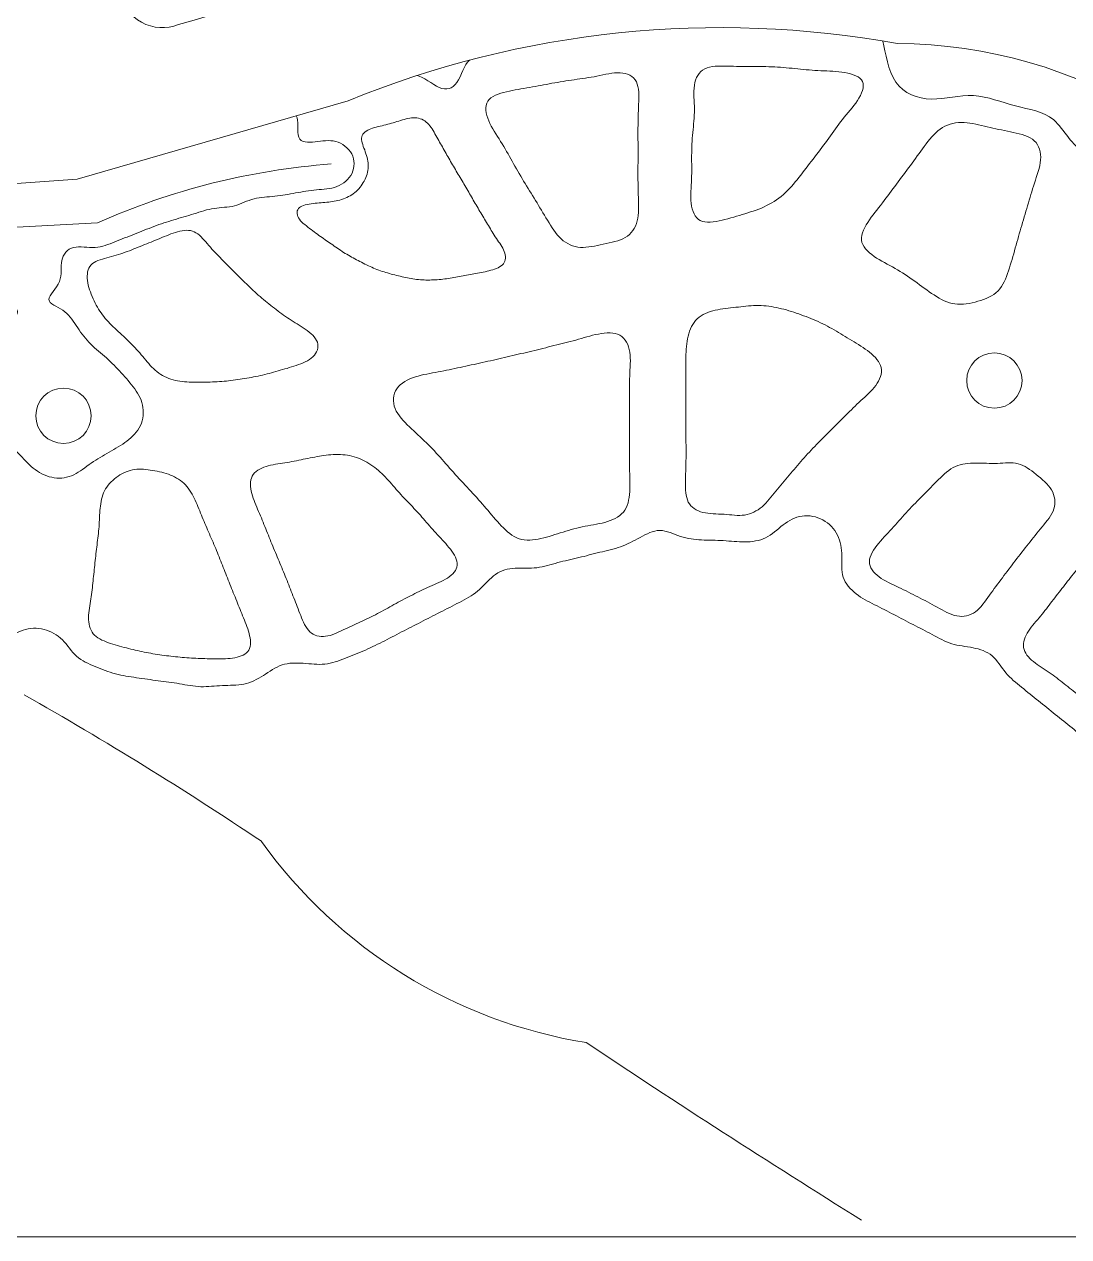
# Model space of a CAD drawing. Header units: inches. Extents: x 36 to 79.2, y 17.3 to 55.9.
# Drawn here: x 49.76 to 62.3, y 17.31 to 31.86 of the extents above; entities that cross this region are included whole.
import ezdxf

# ---------------------------------------------------------------- set-up
doc = ezdxf.new("R2010")
doc.units = ezdxf.units.IN
for name, color, linetype, lineweight in [('01_ORIGINAL_CAD', 7, 'Continuous', 20), ('10_EXTENSION_MASSES', 7, 'Continuous', 15), ('11_NODAL_COURTS', 7, 'Continuous', 15), ('15_NEIGHBOURHOOD_CIRCULATION', 7, 'Continuous', 13)]:
    doc.layers.add(name, color=color, linetype=linetype, lineweight=lineweight)

msp = doc.modelspace()

# ---------------------------------------------------------------- linework, layer by layer
at = {"layer": '01_ORIGINAL_CAD'}
msp.add_line((71.442, 17.312), (36.248, 17.312), dxfattribs=at)
for points in [[(59.998, 35.322), (60.235, 35.059), (61.831, 36.816), (61.933, 37.418, -0.214593), (63.522, 35.602, 0.212382), (64.188, 33.517, -0.642649), (62.166, 32.15, 0.132984), (51.615, 31.858, -0.471407), (50.913, 32.245)], [(53.65, 30.945, -0.14301), (60.243, 31.63, -0.286424), (65.36, 28.431), (66.481, 23.89, -0.272091), (64.9, 18.954), (63.661, 17.533)], [(53.65, 30.945), (50.4, 30.004), (48.095, 29.84), (45.427, 29.473), (42.376, 26.597), (41.758, 26.597, -0.10797), (36.248, 22.954)]]:
    msp.add_lwpolyline(points, format="xyb", dxfattribs=at)
msp.add_lwpolyline([(46.027, 28.759), (46.027, 29.23), (50.643, 29.479)], dxfattribs=at)
for centre, radius, start, end in [((54.073, 21.787), 8.422, 94.2501, 114.0352), ((27.349, -15.654), 45.391, 56.1832, 60.407), ((57.468, 25.543), 5.979, 215.6658, 260.7622), ((129.159, 128.7), 131.041, 236.3299, 238.04792)]:
    msp.add_arc(centre, radius, start, end, dxfattribs=at)
at = {"layer": '10_EXTENSION_MASSES'}
for points, knots in [([(55.339, 30.704), (55.303, 30.79), (55.288, 30.879), (55.327, 30.939), (55.366, 30.999), (55.459, 31.03), (55.552, 31.053), (55.645, 31.075), (55.738, 31.088), (55.829, 31.104), (55.92, 31.12), (56.008, 31.138), (56.097, 31.154), (56.186, 31.17), (56.276, 31.184), (56.366, 31.197), (56.455, 31.21), (56.544, 31.222), (56.637, 31.24), (56.731, 31.259), (56.83, 31.285), (56.916, 31.28), (57.002, 31.276), (57.076, 31.242), (57.111, 31.172), (57.145, 31.103), (57.141, 30.999), (57.138, 30.901), (57.134, 30.802), (57.131, 30.71), (57.13, 30.617), (57.129, 30.525), (57.131, 30.433), (57.131, 30.341), (57.131, 30.248), (57.13, 30.155), (57.13, 30.063), (57.13, 29.971), (57.131, 29.879), (57.135, 29.784), (57.138, 29.688), (57.143, 29.588), (57.121, 29.503), (57.099, 29.417), (57.049, 29.346), (56.977, 29.303), (56.904, 29.259), (56.808, 29.244), (56.713, 29.224), (56.619, 29.204), (56.527, 29.18), (56.44, 29.185), (56.354, 29.191), (56.274, 29.227), (56.208, 29.287), (56.143, 29.347), (56.093, 29.431), (56.044, 29.511), (55.995, 29.592), (55.948, 29.67), (55.901, 29.748), (55.853, 29.825), (55.805, 29.903), (55.758, 29.981), (55.711, 30.06), (55.665, 30.139), (55.62, 30.218), (55.576, 30.297), (55.532, 30.376), (55.482, 30.456), (55.432, 30.537), (55.375, 30.619), (55.339, 30.704)], [0, 0, 0, 0, 0.041667, 0.041667, 0.041667, 0.083333, 0.083333, 0.083333, 0.125, 0.125, 0.125, 0.166667, 0.166667, 0.166667, 0.208333, 0.208333, 0.208333, 0.25, 0.25, 0.25, 0.291667, 0.291667, 0.291667, 0.333333, 0.333333, 0.333333, 0.375, 0.375, 0.375, 0.416667, 0.416667, 0.416667, 0.458333, 0.458333, 0.458333, 0.5, 0.5, 0.5, 0.541667, 0.541667, 0.541667, 0.583333, 0.583333, 0.583333, 0.625, 0.625, 0.625, 0.666667, 0.666667, 0.666667, 0.708333, 0.708333, 0.708333, 0.75, 0.75, 0.75, 0.791667, 0.791667, 0.791667, 0.833333, 0.833333, 0.833333, 0.875, 0.875, 0.875, 0.916667, 0.916667, 0.916667, 0.958333, 0.958333, 0.958333, 1, 1, 1, 1]), ([(57.788, 30.564), (57.796, 30.656), (57.808, 30.746), (57.808, 30.843), (57.807, 30.939), (57.794, 31.042), (57.807, 31.13), (57.821, 31.219), (57.86, 31.293), (57.931, 31.329), (58.003, 31.365), (58.106, 31.362), (58.205, 31.36), (58.304, 31.358), (58.398, 31.355), (58.491, 31.355), (58.585, 31.354), (58.678, 31.356), (58.771, 31.351), (58.863, 31.347), (58.956, 31.336), (59.048, 31.327), (59.139, 31.318), (59.229, 31.31), (59.324, 31.305), (59.418, 31.301), (59.517, 31.3), (59.612, 31.283), (59.707, 31.267), (59.798, 31.234), (59.825, 31.174), (59.852, 31.114), (59.816, 31.027), (59.764, 30.947), (59.712, 30.867), (59.643, 30.794), (59.584, 30.72), (59.524, 30.645), (59.473, 30.57), (59.42, 30.495), (59.366, 30.421), (59.309, 30.347), (59.253, 30.273), (59.196, 30.199), (59.14, 30.125), (59.083, 30.052), (59.026, 29.979), (58.968, 29.906), (58.901, 29.843), (58.834, 29.78), (58.757, 29.727), (58.674, 29.686), (58.592, 29.645), (58.504, 29.616), (58.414, 29.589), (58.325, 29.561), (58.234, 29.534), (58.139, 29.512), (58.044, 29.49), (57.944, 29.473), (57.878, 29.506), (57.812, 29.539), (57.779, 29.621), (57.769, 29.714), (57.758, 29.806), (57.769, 29.908), (57.773, 30.005), (57.777, 30.102), (57.774, 30.194), (57.774, 30.286), (57.775, 30.379), (57.779, 30.472), (57.788, 30.564)], [0, 0, 0, 0, 0.041667, 0.041667, 0.041667, 0.083333, 0.083333, 0.083333, 0.125, 0.125, 0.125, 0.166667, 0.166667, 0.166667, 0.208333, 0.208333, 0.208333, 0.25, 0.25, 0.25, 0.291667, 0.291667, 0.291667, 0.333333, 0.333333, 0.333333, 0.375, 0.375, 0.375, 0.416667, 0.416667, 0.416667, 0.458333, 0.458333, 0.458333, 0.5, 0.5, 0.5, 0.541667, 0.541667, 0.541667, 0.583333, 0.583333, 0.583333, 0.625, 0.625, 0.625, 0.666667, 0.666667, 0.666667, 0.708333, 0.708333, 0.708333, 0.75, 0.75, 0.75, 0.791667, 0.791667, 0.791667, 0.833333, 0.833333, 0.833333, 0.875, 0.875, 0.875, 0.916667, 0.916667, 0.916667, 0.958333, 0.958333, 0.958333, 1, 1, 1, 1]), ([(53.189, 29.413), (53.138, 29.451), (53.083, 29.494), (53.057, 29.539), (53.03, 29.584), (53.032, 29.632), (53.066, 29.662), (53.099, 29.692), (53.166, 29.705), (53.23, 29.712), (53.295, 29.72), (53.358, 29.722), (53.418, 29.729), (53.479, 29.736), (53.538, 29.746), (53.594, 29.767), (53.65, 29.787), (53.703, 29.817), (53.748, 29.857), (53.792, 29.897), (53.829, 29.947), (53.854, 30.002), (53.88, 30.056), (53.894, 30.116), (53.892, 30.176), (53.89, 30.235), (53.871, 30.295), (53.85, 30.354), (53.828, 30.412), (53.804, 30.469), (53.814, 30.512), (53.825, 30.556), (53.87, 30.586), (53.925, 30.608), (53.979, 30.629), (54.044, 30.641), (54.104, 30.656), (54.165, 30.672), (54.221, 30.69), (54.28, 30.708), (54.339, 30.726), (54.399, 30.744), (54.456, 30.741), (54.512, 30.738), (54.564, 30.715), (54.605, 30.675), (54.646, 30.636), (54.675, 30.581), (54.705, 30.528), (54.735, 30.475), (54.765, 30.423), (54.794, 30.371), (54.823, 30.319), (54.852, 30.267), (54.882, 30.216), (54.912, 30.164), (54.942, 30.113), (54.973, 30.061), (55.003, 30.01), (55.034, 29.959), (55.065, 29.907), (55.095, 29.855), (55.124, 29.803), (55.153, 29.752), (55.183, 29.7), (55.214, 29.649), (55.245, 29.598), (55.275, 29.547), (55.305, 29.497), (55.335, 29.446), (55.366, 29.395), (55.396, 29.345), (55.431, 29.293), (55.466, 29.241), (55.505, 29.187), (55.525, 29.134), (55.545, 29.08), (55.545, 29.027), (55.515, 28.989), (55.485, 28.95), (55.424, 28.927), (55.364, 28.91), (55.303, 28.893), (55.242, 28.882), (55.183, 28.871), (55.124, 28.86), (55.066, 28.849), (55.009, 28.838), (54.951, 28.827), (54.892, 28.817), (54.833, 28.809), (54.774, 28.801), (54.714, 28.796), (54.654, 28.794), (54.593, 28.792), (54.533, 28.794), (54.473, 28.8), (54.414, 28.807), (54.356, 28.819), (54.298, 28.833), (54.24, 28.846), (54.182, 28.861), (54.125, 28.878), (54.068, 28.894), (54.011, 28.914), (53.956, 28.937), (53.9, 28.961), (53.847, 28.989), (53.793, 29.016), (53.74, 29.044), (53.687, 29.071), (53.635, 29.102), (53.584, 29.132), (53.534, 29.167), (53.485, 29.201), (53.435, 29.235), (53.386, 29.268), (53.338, 29.303), (53.289, 29.338), (53.24, 29.374), (53.189, 29.413)], [0, 0, 0, 0, 0.025, 0.025, 0.025, 0.05, 0.05, 0.05, 0.075, 0.075, 0.075, 0.1, 0.1, 0.1, 0.125, 0.125, 0.125, 0.15, 0.15, 0.15, 0.175, 0.175, 0.175, 0.2, 0.2, 0.2, 0.225, 0.225, 0.225, 0.25, 0.25, 0.25, 0.275, 0.275, 0.275, 0.3, 0.3, 0.3, 0.325, 0.325, 0.325, 0.35, 0.35, 0.35, 0.375, 0.375, 0.375, 0.4, 0.4, 0.4, 0.425, 0.425, 0.425, 0.45, 0.45, 0.45, 0.475, 0.475, 0.475, 0.5, 0.5, 0.5, 0.525, 0.525, 0.525, 0.55, 0.55, 0.55, 0.575, 0.575, 0.575, 0.6, 0.6, 0.6, 0.625, 0.625, 0.625, 0.65, 0.65, 0.65, 0.675, 0.675, 0.675, 0.7, 0.7, 0.7, 0.725, 0.725, 0.725, 0.75, 0.75, 0.75, 0.775, 0.775, 0.775, 0.8, 0.8, 0.8, 0.825, 0.825, 0.825, 0.85, 0.85, 0.85, 0.875, 0.875, 0.875, 0.9, 0.9, 0.9, 0.925, 0.925, 0.925, 0.95, 0.95, 0.95, 0.975, 0.975, 0.975, 1, 1, 1, 1]), ([(59.812, 29.273), (59.804, 29.348), (59.853, 29.435), (59.909, 29.516), (59.965, 29.596), (60.027, 29.671), (60.085, 29.746), (60.143, 29.821), (60.197, 29.896), (60.253, 29.971), (60.308, 30.046), (60.365, 30.12), (60.42, 30.196), (60.476, 30.272), (60.531, 30.349), (60.588, 30.426), (60.646, 30.502), (60.707, 30.578), (60.784, 30.624), (60.86, 30.671), (60.952, 30.687), (61.045, 30.683), (61.137, 30.679), (61.23, 30.655), (61.322, 30.633), (61.413, 30.611), (61.503, 30.591), (61.599, 30.572), (61.694, 30.552), (61.795, 30.533), (61.863, 30.484), (61.93, 30.435), (61.964, 30.356), (61.964, 30.268), (61.964, 30.181), (61.93, 30.083), (61.899, 29.99), (61.869, 29.897), (61.843, 29.808), (61.816, 29.719), (61.789, 29.63), (61.762, 29.539), (61.736, 29.449), (61.709, 29.36), (61.684, 29.27), (61.658, 29.178), (61.633, 29.087), (61.607, 28.994), (61.577, 28.904), (61.547, 28.813), (61.512, 28.725), (61.451, 28.663), (61.389, 28.6), (61.302, 28.564), (61.21, 28.538), (61.118, 28.511), (61.021, 28.493), (60.933, 28.506), (60.844, 28.519), (60.763, 28.562), (60.684, 28.614), (60.604, 28.665), (60.527, 28.723), (60.451, 28.779), (60.374, 28.834), (60.298, 28.886), (60.215, 28.933), (60.131, 28.98), (60.041, 29.023), (59.963, 29.077), (59.886, 29.131), (59.82, 29.197), (59.812, 29.273)], [0, 0, 0, 0, 0.041667, 0.041667, 0.041667, 0.083333, 0.083333, 0.083333, 0.125, 0.125, 0.125, 0.166667, 0.166667, 0.166667, 0.208333, 0.208333, 0.208333, 0.25, 0.25, 0.25, 0.291667, 0.291667, 0.291667, 0.333333, 0.333333, 0.333333, 0.375, 0.375, 0.375, 0.416667, 0.416667, 0.416667, 0.458333, 0.458333, 0.458333, 0.5, 0.5, 0.5, 0.541667, 0.541667, 0.541667, 0.583333, 0.583333, 0.583333, 0.625, 0.625, 0.625, 0.666667, 0.666667, 0.666667, 0.708333, 0.708333, 0.708333, 0.75, 0.75, 0.75, 0.791667, 0.791667, 0.791667, 0.833333, 0.833333, 0.833333, 0.875, 0.875, 0.875, 0.916667, 0.916667, 0.916667, 0.958333, 0.958333, 0.958333, 1, 1, 1, 1]), ([(50.523, 28.788), (50.514, 28.86), (50.524, 28.93), (50.566, 28.975), (50.608, 29.02), (50.683, 29.039), (50.757, 29.06), (50.831, 29.08), (50.905, 29.101), (50.975, 29.126), (51.046, 29.151), (51.114, 29.18), (51.182, 29.208), (51.251, 29.236), (51.32, 29.262), (51.391, 29.292), (51.461, 29.321), (51.534, 29.353), (51.605, 29.372), (51.676, 29.392), (51.746, 29.399), (51.804, 29.373), (51.863, 29.346), (51.911, 29.287), (51.961, 29.23), (52.01, 29.172), (52.061, 29.115), (52.114, 29.062), (52.166, 29.008), (52.22, 28.957), (52.273, 28.904), (52.326, 28.852), (52.378, 28.798), (52.431, 28.746), (52.484, 28.694), (52.538, 28.643), (52.594, 28.594), (52.65, 28.546), (52.708, 28.5), (52.767, 28.455), (52.825, 28.41), (52.883, 28.367), (52.945, 28.326), (53.007, 28.286), (53.073, 28.248), (53.137, 28.203), (53.201, 28.158), (53.263, 28.105), (53.283, 28.046), (53.302, 27.987), (53.279, 27.921), (53.229, 27.872), (53.179, 27.824), (53.102, 27.793), (53.028, 27.768), (52.953, 27.743), (52.882, 27.723), (52.811, 27.703), (52.74, 27.683), (52.669, 27.663), (52.598, 27.647), (52.526, 27.631), (52.454, 27.619), (52.381, 27.607), (52.309, 27.596), (52.236, 27.585), (52.162, 27.579), (52.089, 27.572), (52.015, 27.57), (51.94, 27.568), (51.865, 27.566), (51.79, 27.565), (51.716, 27.57), (51.641, 27.575), (51.567, 27.586), (51.499, 27.612), (51.431, 27.638), (51.369, 27.679), (51.316, 27.73), (51.262, 27.78), (51.217, 27.84), (51.169, 27.897), (51.12, 27.954), (51.069, 28.008), (51.015, 28.06), (50.962, 28.112), (50.906, 28.162), (50.853, 28.214), (50.799, 28.265), (50.747, 28.317), (50.703, 28.376), (50.659, 28.434), (50.623, 28.499), (50.591, 28.569), (50.559, 28.639), (50.532, 28.715), (50.523, 28.788)], [0, 0, 0, 0, 0.03125, 0.03125, 0.03125, 0.0625, 0.0625, 0.0625, 0.09375, 0.09375, 0.09375, 0.125, 0.125, 0.125, 0.15625, 0.15625, 0.15625, 0.1875, 0.1875, 0.1875, 0.21875, 0.21875, 0.21875, 0.25, 0.25, 0.25, 0.28125, 0.28125, 0.28125, 0.3125, 0.3125, 0.3125, 0.34375, 0.34375, 0.34375, 0.375, 0.375, 0.375, 0.40625, 0.40625, 0.40625, 0.4375, 0.4375, 0.4375, 0.46875, 0.46875, 0.46875, 0.5, 0.5, 0.5, 0.53125, 0.53125, 0.53125, 0.5625, 0.5625, 0.5625, 0.59375, 0.59375, 0.59375, 0.625, 0.625, 0.625, 0.65625, 0.65625, 0.65625, 0.6875, 0.6875, 0.6875, 0.71875, 0.71875, 0.71875, 0.75, 0.75, 0.75, 0.78125, 0.78125, 0.78125, 0.8125, 0.8125, 0.8125, 0.84375, 0.84375, 0.84375, 0.875, 0.875, 0.875, 0.90625, 0.90625, 0.90625, 0.9375, 0.9375, 0.9375, 0.96875, 0.96875, 0.96875, 1, 1, 1, 1]), ([(57.734, 26.129), (57.701, 26.194), (57.698, 26.283), (57.699, 26.37), (57.7, 26.457), (57.705, 26.541), (57.706, 26.624), (57.708, 26.708), (57.707, 26.79), (57.706, 26.873), (57.706, 26.956), (57.706, 27.039), (57.706, 27.122), (57.706, 27.205), (57.706, 27.288), (57.706, 27.372), (57.706, 27.455), (57.706, 27.538), (57.706, 27.621), (57.705, 27.704), (57.703, 27.786), (57.705, 27.87), (57.707, 27.954), (57.712, 28.038), (57.732, 28.119), (57.752, 28.2), (57.786, 28.276), (57.842, 28.329), (57.899, 28.383), (57.976, 28.412), (58.057, 28.431), (58.138, 28.449), (58.221, 28.456), (58.304, 28.466), (58.386, 28.475), (58.467, 28.486), (58.548, 28.487), (58.629, 28.489), (58.711, 28.479), (58.791, 28.463), (58.872, 28.447), (58.952, 28.423), (59.03, 28.397), (59.109, 28.37), (59.187, 28.341), (59.263, 28.307), (59.339, 28.274), (59.413, 28.236), (59.484, 28.196), (59.556, 28.155), (59.624, 28.111), (59.696, 28.068), (59.767, 28.024), (59.842, 27.98), (59.909, 27.927), (59.976, 27.874), (60.034, 27.811), (60.049, 27.742), (60.063, 27.672), (60.033, 27.596), (59.984, 27.528), (59.935, 27.461), (59.868, 27.404), (59.805, 27.346), (59.742, 27.288), (59.684, 27.23), (59.626, 27.172), (59.567, 27.113), (59.509, 27.054), (59.45, 26.996), (59.391, 26.937), (59.331, 26.879), (59.273, 26.82), (59.215, 26.76), (59.159, 26.699), (59.104, 26.638), (59.05, 26.576), (58.996, 26.513), (58.943, 26.451), (58.89, 26.388), (58.837, 26.325), (58.784, 26.26), (58.732, 26.194), (58.681, 26.126), (58.619, 26.073), (58.558, 26.021), (58.487, 25.985), (58.41, 25.973), (58.332, 25.962), (58.249, 25.976), (58.163, 25.982), (58.077, 25.988), (57.987, 25.986), (57.91, 26.005), (57.833, 26.024), (57.768, 26.064), (57.734, 26.129)], [0, 0, 0, 0, 0.03125, 0.03125, 0.03125, 0.0625, 0.0625, 0.0625, 0.09375, 0.09375, 0.09375, 0.125, 0.125, 0.125, 0.15625, 0.15625, 0.15625, 0.1875, 0.1875, 0.1875, 0.21875, 0.21875, 0.21875, 0.25, 0.25, 0.25, 0.28125, 0.28125, 0.28125, 0.3125, 0.3125, 0.3125, 0.34375, 0.34375, 0.34375, 0.375, 0.375, 0.375, 0.40625, 0.40625, 0.40625, 0.4375, 0.4375, 0.4375, 0.46875, 0.46875, 0.46875, 0.5, 0.5, 0.5, 0.53125, 0.53125, 0.53125, 0.5625, 0.5625, 0.5625, 0.59375, 0.59375, 0.59375, 0.625, 0.625, 0.625, 0.65625, 0.65625, 0.65625, 0.6875, 0.6875, 0.6875, 0.71875, 0.71875, 0.71875, 0.75, 0.75, 0.75, 0.78125, 0.78125, 0.78125, 0.8125, 0.8125, 0.8125, 0.84375, 0.84375, 0.84375, 0.875, 0.875, 0.875, 0.90625, 0.90625, 0.90625, 0.9375, 0.9375, 0.9375, 0.96875, 0.96875, 0.96875, 1, 1, 1, 1]), ([(54.205, 27.281), (54.181, 27.363), (54.2, 27.451), (54.255, 27.514), (54.31, 27.577), (54.402, 27.615), (54.493, 27.641), (54.585, 27.666), (54.676, 27.681), (54.765, 27.697), (54.854, 27.714), (54.942, 27.733), (55.03, 27.752), (55.118, 27.772), (55.207, 27.791), (55.295, 27.811), (55.384, 27.83), (55.472, 27.851), (55.56, 27.872), (55.648, 27.892), (55.737, 27.912), (55.825, 27.933), (55.913, 27.954), (56.001, 27.976), (56.089, 27.998), (56.176, 28.019), (56.263, 28.04), (56.351, 28.064), (56.439, 28.089), (56.527, 28.117), (56.62, 28.138), (56.714, 28.158), (56.813, 28.172), (56.886, 28.143), (56.959, 28.115), (57.007, 28.045), (57.026, 27.959), (57.046, 27.874), (57.037, 27.773), (57.032, 27.677), (57.028, 27.581), (57.027, 27.49), (57.027, 27.399), (57.027, 27.307), (57.028, 27.215), (57.028, 27.123), (57.028, 27.031), (57.028, 26.939), (57.027, 26.847), (57.027, 26.755), (57.026, 26.664), (57.028, 26.571), (57.031, 26.478), (57.035, 26.384), (57.032, 26.29), (57.029, 26.195), (57.018, 26.1), (56.973, 26.032), (56.929, 25.964), (56.852, 25.922), (56.766, 25.895), (56.68, 25.868), (56.585, 25.855), (56.495, 25.838), (56.404, 25.82), (56.318, 25.797), (56.231, 25.769), (56.143, 25.742), (56.055, 25.711), (55.965, 25.691), (55.876, 25.671), (55.784, 25.662), (55.704, 25.688), (55.623, 25.714), (55.554, 25.775), (55.49, 25.843), (55.426, 25.91), (55.368, 25.983), (55.308, 26.053), (55.248, 26.124), (55.188, 26.191), (55.125, 26.258), (55.063, 26.325), (55, 26.392), (54.938, 26.46), (54.877, 26.528), (54.817, 26.598), (54.756, 26.666), (54.695, 26.734), (54.632, 26.8), (54.566, 26.864), (54.499, 26.927), (54.429, 26.988), (54.361, 27.056), (54.294, 27.124), (54.228, 27.199), (54.205, 27.281)], [0, 0, 0, 0, 0.03125, 0.03125, 0.03125, 0.0625, 0.0625, 0.0625, 0.09375, 0.09375, 0.09375, 0.125, 0.125, 0.125, 0.15625, 0.15625, 0.15625, 0.1875, 0.1875, 0.1875, 0.21875, 0.21875, 0.21875, 0.25, 0.25, 0.25, 0.28125, 0.28125, 0.28125, 0.3125, 0.3125, 0.3125, 0.34375, 0.34375, 0.34375, 0.375, 0.375, 0.375, 0.40625, 0.40625, 0.40625, 0.4375, 0.4375, 0.4375, 0.46875, 0.46875, 0.46875, 0.5, 0.5, 0.5, 0.53125, 0.53125, 0.53125, 0.5625, 0.5625, 0.5625, 0.59375, 0.59375, 0.59375, 0.625, 0.625, 0.625, 0.65625, 0.65625, 0.65625, 0.6875, 0.6875, 0.6875, 0.71875, 0.71875, 0.71875, 0.75, 0.75, 0.75, 0.78125, 0.78125, 0.78125, 0.8125, 0.8125, 0.8125, 0.84375, 0.84375, 0.84375, 0.875, 0.875, 0.875, 0.90625, 0.90625, 0.90625, 0.9375, 0.9375, 0.9375, 0.96875, 0.96875, 0.96875, 1, 1, 1, 1]), ([(52.503, 26.204), (52.481, 26.279), (52.467, 26.357), (52.49, 26.417), (52.512, 26.478), (52.571, 26.521), (52.64, 26.547), (52.709, 26.574), (52.789, 26.583), (52.865, 26.595), (52.941, 26.607), (53.014, 26.622), (53.086, 26.636), (53.159, 26.651), (53.232, 26.666), (53.306, 26.679), (53.38, 26.691), (53.455, 26.7), (53.53, 26.699), (53.605, 26.699), (53.68, 26.689), (53.751, 26.665), (53.821, 26.642), (53.887, 26.604), (53.948, 26.56), (54.01, 26.516), (54.066, 26.465), (54.117, 26.409), (54.169, 26.354), (54.215, 26.295), (54.266, 26.239), (54.316, 26.182), (54.37, 26.129), (54.422, 26.074), (54.474, 26.019), (54.525, 25.963), (54.574, 25.906), (54.624, 25.85), (54.672, 25.793), (54.724, 25.737), (54.776, 25.681), (54.831, 25.624), (54.879, 25.562), (54.927, 25.5), (54.966, 25.432), (54.961, 25.371), (54.956, 25.311), (54.906, 25.258), (54.843, 25.217), (54.78, 25.176), (54.704, 25.147), (54.632, 25.116), (54.561, 25.085), (54.494, 25.051), (54.427, 25.017), (54.36, 24.983), (54.292, 24.949), (54.226, 24.912), (54.16, 24.876), (54.095, 24.838), (54.029, 24.803), (53.962, 24.767), (53.894, 24.735), (53.826, 24.704), (53.758, 24.672), (53.69, 24.642), (53.62, 24.608), (53.55, 24.574), (53.479, 24.536), (53.407, 24.522), (53.336, 24.507), (53.264, 24.516), (53.211, 24.557), (53.158, 24.597), (53.123, 24.668), (53.093, 24.74), (53.063, 24.811), (53.037, 24.883), (53.01, 24.953), (52.983, 25.023), (52.956, 25.091), (52.928, 25.16), (52.901, 25.229), (52.873, 25.299), (52.844, 25.368), (52.816, 25.437), (52.786, 25.505), (52.757, 25.574), (52.728, 25.644), (52.701, 25.714), (52.673, 25.783), (52.645, 25.852), (52.618, 25.921), (52.588, 25.99), (52.558, 26.06), (52.526, 26.13), (52.503, 26.204)], [0, 0, 0, 0, 0.03125, 0.03125, 0.03125, 0.0625, 0.0625, 0.0625, 0.09375, 0.09375, 0.09375, 0.125, 0.125, 0.125, 0.15625, 0.15625, 0.15625, 0.1875, 0.1875, 0.1875, 0.21875, 0.21875, 0.21875, 0.25, 0.25, 0.25, 0.28125, 0.28125, 0.28125, 0.3125, 0.3125, 0.3125, 0.34375, 0.34375, 0.34375, 0.375, 0.375, 0.375, 0.40625, 0.40625, 0.40625, 0.4375, 0.4375, 0.4375, 0.46875, 0.46875, 0.46875, 0.5, 0.5, 0.5, 0.53125, 0.53125, 0.53125, 0.5625, 0.5625, 0.5625, 0.59375, 0.59375, 0.59375, 0.625, 0.625, 0.625, 0.65625, 0.65625, 0.65625, 0.6875, 0.6875, 0.6875, 0.71875, 0.71875, 0.71875, 0.75, 0.75, 0.75, 0.78125, 0.78125, 0.78125, 0.8125, 0.8125, 0.8125, 0.84375, 0.84375, 0.84375, 0.875, 0.875, 0.875, 0.90625, 0.90625, 0.90625, 0.9375, 0.9375, 0.9375, 0.96875, 0.96875, 0.96875, 1, 1, 1, 1]), ([(50.592, 24.549), (50.55, 24.601), (50.536, 24.671), (50.536, 24.744), (50.537, 24.817), (50.552, 24.892), (50.564, 24.966), (50.575, 25.039), (50.583, 25.111), (50.59, 25.183), (50.598, 25.255), (50.605, 25.327), (50.613, 25.399), (50.621, 25.472), (50.629, 25.544), (50.638, 25.616), (50.647, 25.688), (50.657, 25.76), (50.662, 25.833), (50.667, 25.906), (50.668, 25.98), (50.675, 26.054), (50.683, 26.127), (50.697, 26.2), (50.728, 26.263), (50.76, 26.326), (50.81, 26.379), (50.868, 26.423), (50.926, 26.467), (50.993, 26.501), (51.062, 26.515), (51.131, 26.53), (51.204, 26.524), (51.277, 26.513), (51.351, 26.502), (51.424, 26.486), (51.494, 26.462), (51.563, 26.437), (51.627, 26.404), (51.679, 26.355), (51.732, 26.306), (51.771, 26.242), (51.804, 26.176), (51.837, 26.109), (51.863, 26.04), (51.891, 25.972), (51.918, 25.904), (51.947, 25.838), (51.975, 25.771), (52.004, 25.705), (52.034, 25.638), (52.062, 25.571), (52.09, 25.504), (52.116, 25.437), (52.143, 25.37), (52.17, 25.302), (52.196, 25.235), (52.223, 25.168), (52.25, 25.1), (52.277, 25.033), (52.304, 24.966), (52.33, 24.899), (52.357, 24.833), (52.385, 24.765), (52.414, 24.697), (52.444, 24.626), (52.463, 24.553), (52.482, 24.479), (52.489, 24.403), (52.459, 24.352), (52.43, 24.301), (52.364, 24.274), (52.292, 24.261), (52.219, 24.248), (52.141, 24.247), (52.067, 24.248), (51.993, 24.248), (51.923, 24.25), (51.852, 24.253), (51.78, 24.256), (51.707, 24.261), (51.634, 24.267), (51.561, 24.274), (51.489, 24.282), (51.417, 24.293), (51.345, 24.303), (51.273, 24.314), (51.203, 24.329), (51.132, 24.343), (51.062, 24.359), (50.99, 24.378), (50.918, 24.396), (50.845, 24.416), (50.774, 24.441), (50.703, 24.467), (50.634, 24.498), (50.592, 24.549)], [0, 0, 0, 0, 0.03125, 0.03125, 0.03125, 0.0625, 0.0625, 0.0625, 0.09375, 0.09375, 0.09375, 0.125, 0.125, 0.125, 0.15625, 0.15625, 0.15625, 0.1875, 0.1875, 0.1875, 0.21875, 0.21875, 0.21875, 0.25, 0.25, 0.25, 0.28125, 0.28125, 0.28125, 0.3125, 0.3125, 0.3125, 0.34375, 0.34375, 0.34375, 0.375, 0.375, 0.375, 0.40625, 0.40625, 0.40625, 0.4375, 0.4375, 0.4375, 0.46875, 0.46875, 0.46875, 0.5, 0.5, 0.5, 0.53125, 0.53125, 0.53125, 0.5625, 0.5625, 0.5625, 0.59375, 0.59375, 0.59375, 0.625, 0.625, 0.625, 0.65625, 0.65625, 0.65625, 0.6875, 0.6875, 0.6875, 0.71875, 0.71875, 0.71875, 0.75, 0.75, 0.75, 0.78125, 0.78125, 0.78125, 0.8125, 0.8125, 0.8125, 0.84375, 0.84375, 0.84375, 0.875, 0.875, 0.875, 0.90625, 0.90625, 0.90625, 0.9375, 0.9375, 0.9375, 0.96875, 0.96875, 0.96875, 1, 1, 1, 1]), ([(59.907, 25.415), (59.909, 25.486), (59.961, 25.564), (60.019, 25.635), (60.077, 25.705), (60.14, 25.768), (60.198, 25.831), (60.256, 25.895), (60.311, 25.961), (60.369, 26.024), (60.428, 26.087), (60.49, 26.148), (60.551, 26.21), (60.613, 26.272), (60.673, 26.335), (60.736, 26.398), (60.799, 26.46), (60.865, 26.522), (60.94, 26.556), (61.014, 26.59), (61.098, 26.597), (61.183, 26.597), (61.269, 26.597), (61.357, 26.59), (61.443, 26.593), (61.53, 26.595), (61.615, 26.608), (61.692, 26.589), (61.769, 26.569), (61.837, 26.518), (61.908, 26.461), (61.979, 26.405), (62.052, 26.344), (62.093, 26.274), (62.135, 26.203), (62.146, 26.124), (62.122, 26.048), (62.097, 25.972), (62.037, 25.9), (61.98, 25.831), (61.923, 25.761), (61.869, 25.695), (61.816, 25.628), (61.763, 25.561), (61.711, 25.493), (61.658, 25.425), (61.606, 25.357), (61.554, 25.289), (61.503, 25.22), (61.451, 25.152), (61.401, 25.084), (61.349, 25.011), (61.298, 24.938), (61.245, 24.86), (61.18, 24.813), (61.115, 24.765), (61.038, 24.747), (60.958, 24.762), (60.879, 24.777), (60.798, 24.826), (60.72, 24.869), (60.641, 24.913), (60.565, 24.951), (60.49, 24.99), (60.414, 25.029), (60.339, 25.067), (60.259, 25.105), (60.178, 25.143), (60.092, 25.181), (60.024, 25.231), (59.956, 25.281), (59.906, 25.344), (59.907, 25.415)], [0, 0, 0, 0, 0.041667, 0.041667, 0.041667, 0.083333, 0.083333, 0.083333, 0.125, 0.125, 0.125, 0.166667, 0.166667, 0.166667, 0.208333, 0.208333, 0.208333, 0.25, 0.25, 0.25, 0.291667, 0.291667, 0.291667, 0.333333, 0.333333, 0.333333, 0.375, 0.375, 0.375, 0.416667, 0.416667, 0.416667, 0.458333, 0.458333, 0.458333, 0.5, 0.5, 0.5, 0.541667, 0.541667, 0.541667, 0.583333, 0.583333, 0.583333, 0.625, 0.625, 0.625, 0.666667, 0.666667, 0.666667, 0.708333, 0.708333, 0.708333, 0.75, 0.75, 0.75, 0.791667, 0.791667, 0.791667, 0.833333, 0.833333, 0.833333, 0.875, 0.875, 0.875, 0.916667, 0.916667, 0.916667, 0.958333, 0.958333, 0.958333, 1, 1, 1, 1]), ([(61.764, 24.359), (61.745, 24.421), (61.765, 24.492), (61.802, 24.557), (61.839, 24.621), (61.894, 24.68), (61.944, 24.739), (61.993, 24.797), (62.037, 24.856), (62.082, 24.915), (62.127, 24.974), (62.172, 25.033), (62.218, 25.091), (62.264, 25.15), (62.309, 25.209), (62.356, 25.267), (62.403, 25.324), (62.451, 25.381), (62.497, 25.44), (62.542, 25.5), (62.586, 25.562), (62.638, 25.617), (62.689, 25.673), (62.748, 25.72), (62.815, 25.738), (62.881, 25.755), (62.954, 25.742), (63.024, 25.716), (63.094, 25.689), (63.161, 25.649), (63.226, 25.61), (63.292, 25.571), (63.355, 25.534), (63.416, 25.493), (63.478, 25.452), (63.536, 25.406), (63.593, 25.358), (63.65, 25.309), (63.705, 25.258), (63.759, 25.205), (63.814, 25.152), (63.868, 25.098), (63.911, 25.037), (63.955, 24.976), (63.988, 24.908), (64.001, 24.837), (64.014, 24.766), (64.008, 24.692), (63.989, 24.621), (63.969, 24.55), (63.937, 24.482), (63.906, 24.414), (63.876, 24.345), (63.847, 24.277), (63.817, 24.209), (63.786, 24.142), (63.755, 24.074), (63.725, 24.006), (63.694, 23.938), (63.665, 23.869), (63.634, 23.801), (63.603, 23.734), (63.57, 23.667), (63.537, 23.599), (63.504, 23.531), (63.471, 23.462), (63.437, 23.391), (63.403, 23.319), (63.369, 23.246), (63.318, 23.212), (63.267, 23.178), (63.199, 23.183), (63.135, 23.214), (63.07, 23.244), (63.008, 23.3), (62.95, 23.353), (62.891, 23.405), (62.836, 23.453), (62.78, 23.502), (62.724, 23.55), (62.667, 23.598), (62.611, 23.647), (62.554, 23.695), (62.497, 23.745), (62.44, 23.792), (62.383, 23.84), (62.324, 23.886), (62.266, 23.932), (62.208, 23.978), (62.15, 24.024), (62.088, 24.067), (62.027, 24.11), (61.96, 24.15), (61.899, 24.197), (61.838, 24.243), (61.782, 24.297), (61.764, 24.359)], [0, 0, 0, 0, 0.03125, 0.03125, 0.03125, 0.0625, 0.0625, 0.0625, 0.09375, 0.09375, 0.09375, 0.125, 0.125, 0.125, 0.15625, 0.15625, 0.15625, 0.1875, 0.1875, 0.1875, 0.21875, 0.21875, 0.21875, 0.25, 0.25, 0.25, 0.28125, 0.28125, 0.28125, 0.3125, 0.3125, 0.3125, 0.34375, 0.34375, 0.34375, 0.375, 0.375, 0.375, 0.40625, 0.40625, 0.40625, 0.4375, 0.4375, 0.4375, 0.46875, 0.46875, 0.46875, 0.5, 0.5, 0.5, 0.53125, 0.53125, 0.53125, 0.5625, 0.5625, 0.5625, 0.59375, 0.59375, 0.59375, 0.625, 0.625, 0.625, 0.65625, 0.65625, 0.65625, 0.6875, 0.6875, 0.6875, 0.71875, 0.71875, 0.71875, 0.75, 0.75, 0.75, 0.78125, 0.78125, 0.78125, 0.8125, 0.8125, 0.8125, 0.84375, 0.84375, 0.84375, 0.875, 0.875, 0.875, 0.90625, 0.90625, 0.90625, 0.9375, 0.9375, 0.9375, 0.96875, 0.96875, 0.96875, 1, 1, 1, 1])]:
    msp.add_open_spline(points, degree=3, knots=knots, dxfattribs=at)
at = {"layer": '11_NODAL_COURTS'}
for centre in [(61.407, 27.587), (50.235, 27.164)]:
    msp.add_circle(centre, 0.332, dxfattribs=at)
at = {"layer": '15_NEIGHBOURHOOD_CIRCULATION'}
for points, knots in [([(60.07, 31.661), (60.102, 31.521), (60.128, 31.305), (60.224, 31.167), (60.32, 31.029), (60.485, 30.969), (60.653, 30.965), (60.82, 30.962), (60.988, 31.016), (61.157, 31.007), (61.326, 30.997), (61.495, 30.925), (61.661, 30.882), (61.827, 30.839), (61.991, 30.826), (62.12, 30.714), (62.248, 30.601), (62.342, 30.391), (62.481, 30.34), (62.621, 30.29), (62.806, 30.401), (62.976, 30.441), (63.146, 30.481), (63.301, 30.452), (63.442, 30.371), (63.584, 30.29), (63.713, 30.157), (63.837, 30.032), (63.961, 29.907), (64.08, 29.79), (64.195, 29.669), (64.309, 29.548), (64.419, 29.423), (64.539, 29.294), (64.659, 29.165), (64.789, 29.031), (64.864, 28.885), (64.939, 28.739), (64.958, 28.58), (64.908, 28.416), (64.859, 28.253), (64.74, 28.086), (64.774, 27.943), (64.809, 27.8), (64.996, 27.682), (65.112, 27.546), (65.229, 27.41), (65.275, 27.256), (65.326, 27.095), (65.377, 26.935), (65.432, 26.767), (65.486, 26.604), (65.539, 26.44), (65.59, 26.279), (65.638, 26.116), (65.686, 25.953), (65.732, 25.787), (65.737, 25.616), (65.743, 25.445), (65.708, 25.268), (65.814, 25.151), (65.92, 25.034), (66.166, 24.978), (66.243, 24.852)], [0, 0, 0, 0, 0.047619, 0.047619, 0.047619, 0.095238, 0.095238, 0.095238, 0.142857, 0.142857, 0.142857, 0.190476, 0.190476, 0.190476, 0.238095, 0.238095, 0.238095, 0.285714, 0.285714, 0.285714, 0.333333, 0.333333, 0.333333, 0.380952, 0.380952, 0.380952, 0.428571, 0.428571, 0.428571, 0.47619, 0.47619, 0.47619, 0.52381, 0.52381, 0.52381, 0.571429, 0.571429, 0.571429, 0.619048, 0.619048, 0.619048, 0.666667, 0.666667, 0.666667, 0.714286, 0.714286, 0.714286, 0.761905, 0.761905, 0.761905, 0.809524, 0.809524, 0.809524, 0.857143, 0.857143, 0.857143, 0.904762, 0.904762, 0.904762, 0.952381, 0.952381, 0.952381, 1, 1, 1, 1]), ([(54.475, 31.247), (54.554, 31.236), (54.659, 31.141), (54.746, 31.104), (54.833, 31.066), (54.904, 31.087), (54.957, 31.165), (55.01, 31.244), (55.046, 31.381), (55.107, 31.432)], [0, 0, 0, 0, 0.333333, 0.333333, 0.333333, 0.666667, 0.666667, 0.666667, 1, 1, 1, 1]), ([(46.027, 28.913), (46.11, 28.922), (46.194, 28.929), (46.278, 28.938), (46.361, 28.946), (46.444, 28.956), (46.528, 28.964), (46.612, 28.971), (46.695, 28.975), (46.779, 28.98), (46.863, 28.985), (46.947, 28.989), (47.031, 28.993), (47.114, 28.998), (47.198, 29.002), (47.282, 29.007), (47.366, 29.012), (47.45, 29.016), (47.534, 29.021), (47.617, 29.025), (47.7, 29.029), (47.785, 29.034), (47.869, 29.039), (47.953, 29.045), (48.037, 29.048), (48.12, 29.052), (48.202, 29.054), (48.287, 29.06), (48.371, 29.066), (48.459, 29.076), (48.541, 29.078), (48.623, 29.08), (48.7, 29.073), (48.787, 29.083), (48.874, 29.093), (48.972, 29.119), (49.046, 29.109), (49.121, 29.099), (49.174, 29.052), (49.22, 28.985), (49.265, 28.918), (49.304, 28.83), (49.339, 28.753), (49.374, 28.675), (49.406, 28.606), (49.478, 28.558), (49.551, 28.51), (49.664, 28.481), (49.681, 28.431), (49.698, 28.38), (49.619, 28.306), (49.588, 28.226), (49.557, 28.146), (49.575, 28.059), (49.567, 27.976), (49.559, 27.894), (49.526, 27.815), (49.49, 27.739), (49.453, 27.663), (49.413, 27.589), (49.378, 27.513), (49.343, 27.438), (49.312, 27.36), (49.305, 27.278), (49.298, 27.195), (49.315, 27.108), (49.358, 27.039), (49.4, 26.97), (49.468, 26.92), (49.532, 26.865), (49.597, 26.81), (49.658, 26.75), (49.716, 26.69), (49.774, 26.629), (49.828, 26.568), (49.896, 26.518), (49.963, 26.469), (50.044, 26.432), (50.124, 26.42), (50.205, 26.408), (50.285, 26.421), (50.358, 26.456), (50.432, 26.491), (50.5, 26.548), (50.569, 26.596), (50.639, 26.645), (50.711, 26.685), (50.784, 26.726), (50.856, 26.768), (50.93, 26.81), (50.997, 26.861), (51.063, 26.912), (51.123, 26.971), (51.158, 27.046), (51.193, 27.121), (51.202, 27.212), (51.184, 27.293), (51.166, 27.374), (51.122, 27.445), (51.071, 27.512), (51.021, 27.579), (50.965, 27.642), (50.907, 27.703), (50.85, 27.764), (50.791, 27.823), (50.728, 27.879), (50.665, 27.934), (50.597, 27.986), (50.54, 28.047), (50.482, 28.108), (50.435, 28.178), (50.388, 28.247), (50.341, 28.316), (50.296, 28.385), (50.226, 28.432), (50.156, 28.479), (50.062, 28.506), (50.061, 28.558), (50.059, 28.611), (50.151, 28.69), (50.186, 28.775), (50.221, 28.86), (50.199, 28.951), (50.214, 29.027), (50.23, 29.103), (50.282, 29.165), (50.357, 29.184), (50.432, 29.202), (50.529, 29.178), (50.614, 29.183), (50.7, 29.188), (50.774, 29.222), (50.852, 29.253), (50.929, 29.284), (51.009, 29.312), (51.088, 29.343), (51.166, 29.374), (51.242, 29.407), (51.321, 29.436), (51.399, 29.466), (51.48, 29.492), (51.56, 29.516), (51.64, 29.54), (51.721, 29.563), (51.801, 29.588), (51.881, 29.613), (51.962, 29.641), (52.043, 29.653), (52.125, 29.666), (52.209, 29.664), (52.288, 29.684), (52.367, 29.705), (52.441, 29.747), (52.522, 29.769), (52.602, 29.79), (52.689, 29.79), (52.773, 29.799), (52.857, 29.807), (52.938, 29.823), (53.021, 29.838), (53.103, 29.853), (53.187, 29.867), (53.271, 29.875), (53.355, 29.883), (53.438, 29.885), (53.516, 29.915), (53.593, 29.945), (53.663, 30.002), (53.698, 30.074), (53.733, 30.147), (53.731, 30.234), (53.694, 30.306), (53.656, 30.379), (53.582, 30.436), (53.503, 30.456), (53.424, 30.477), (53.339, 30.46), (53.255, 30.451), (53.17, 30.441), (53.086, 30.439), (53.06, 30.507), (53.034, 30.575), (53.067, 30.712), (53.027, 30.765)], [0, 0, 0, 0, 0.016393, 0.016393, 0.016393, 0.032787, 0.032787, 0.032787, 0.04918, 0.04918, 0.04918, 0.065574, 0.065574, 0.065574, 0.081967, 0.081967, 0.081967, 0.098361, 0.098361, 0.098361, 0.114754, 0.114754, 0.114754, 0.131148, 0.131148, 0.131148, 0.147541, 0.147541, 0.147541, 0.163934, 0.163934, 0.163934, 0.180328, 0.180328, 0.180328, 0.196721, 0.196721, 0.196721, 0.213115, 0.213115, 0.213115, 0.229508, 0.229508, 0.229508, 0.245902, 0.245902, 0.245902, 0.262295, 0.262295, 0.262295, 0.278689, 0.278689, 0.278689, 0.295082, 0.295082, 0.295082, 0.311475, 0.311475, 0.311475, 0.327869, 0.327869, 0.327869, 0.344262, 0.344262, 0.344262, 0.360656, 0.360656, 0.360656, 0.377049, 0.377049, 0.377049, 0.393443, 0.393443, 0.393443, 0.409836, 0.409836, 0.409836, 0.42623, 0.42623, 0.42623, 0.442623, 0.442623, 0.442623, 0.459016, 0.459016, 0.459016, 0.47541, 0.47541, 0.47541, 0.491803, 0.491803, 0.491803, 0.508197, 0.508197, 0.508197, 0.52459, 0.52459, 0.52459, 0.540984, 0.540984, 0.540984, 0.557377, 0.557377, 0.557377, 0.57377, 0.57377, 0.57377, 0.590164, 0.590164, 0.590164, 0.606557, 0.606557, 0.606557, 0.622951, 0.622951, 0.622951, 0.639344, 0.639344, 0.639344, 0.655738, 0.655738, 0.655738, 0.672131, 0.672131, 0.672131, 0.688525, 0.688525, 0.688525, 0.704918, 0.704918, 0.704918, 0.721311, 0.721311, 0.721311, 0.737705, 0.737705, 0.737705, 0.754098, 0.754098, 0.754098, 0.770492, 0.770492, 0.770492, 0.786885, 0.786885, 0.786885, 0.803279, 0.803279, 0.803279, 0.819672, 0.819672, 0.819672, 0.836066, 0.836066, 0.836066, 0.852459, 0.852459, 0.852459, 0.868852, 0.868852, 0.868852, 0.885246, 0.885246, 0.885246, 0.901639, 0.901639, 0.901639, 0.918033, 0.918033, 0.918033, 0.934426, 0.934426, 0.934426, 0.95082, 0.95082, 0.95082, 0.967213, 0.967213, 0.967213, 0.983607, 0.983607, 0.983607, 1, 1, 1, 1]), ([(66.557, 23.473), (66.489, 23.418), (66.422, 23.364), (66.355, 23.31), (66.287, 23.256), (66.22, 23.201), (66.153, 23.147), (66.086, 23.093), (66.018, 23.038), (65.951, 22.984), (65.884, 22.93), (65.817, 22.875), (65.749, 22.821), (65.682, 22.767), (65.614, 22.713), (65.547, 22.658), (65.48, 22.604), (65.413, 22.549), (65.346, 22.495), (65.278, 22.441), (65.21, 22.389), (65.143, 22.333), (65.077, 22.278), (65.012, 22.219), (64.941, 22.171), (64.87, 22.123), (64.793, 22.086), (64.71, 22.06), (64.627, 22.034), (64.538, 22.019), (64.455, 22.03), (64.371, 22.041), (64.293, 22.078), (64.216, 22.118), (64.139, 22.158), (64.063, 22.2), (63.986, 22.24), (63.91, 22.281), (63.832, 22.32), (63.768, 22.375), (63.705, 22.43), (63.655, 22.502), (63.605, 22.575), (63.555, 22.649), (63.504, 22.724), (63.434, 22.766), (63.364, 22.807), (63.273, 22.814), (63.189, 22.836), (63.105, 22.858), (63.027, 22.895), (62.954, 22.94), (62.88, 22.985), (62.811, 23.038), (62.744, 23.092), (62.676, 23.146), (62.61, 23.201), (62.542, 23.255), (62.475, 23.31), (62.407, 23.363), (62.34, 23.418), (62.273, 23.472), (62.205, 23.527), (62.138, 23.581), (62.071, 23.635), (62.004, 23.688), (61.936, 23.743), (61.869, 23.797), (61.801, 23.852), (61.734, 23.906), (61.667, 23.96), (61.6, 24.013), (61.544, 24.08), (61.488, 24.147), (61.443, 24.229), (61.38, 24.283), (61.317, 24.337), (61.236, 24.364), (61.151, 24.38), (61.066, 24.397), (60.977, 24.404), (60.895, 24.429), (60.813, 24.454), (60.738, 24.498), (60.662, 24.539), (60.586, 24.58), (60.508, 24.619), (60.431, 24.658), (60.354, 24.698), (60.279, 24.738), (60.202, 24.778), (60.125, 24.818), (60.047, 24.858), (59.97, 24.897), (59.893, 24.936), (59.818, 24.973), (59.749, 25.027), (59.68, 25.08), (59.618, 25.149), (59.593, 25.227), (59.567, 25.305), (59.579, 25.393), (59.577, 25.481), (59.576, 25.569), (59.56, 25.656), (59.523, 25.732), (59.486, 25.808), (59.426, 25.873), (59.35, 25.914), (59.274, 25.955), (59.182, 25.973), (59.099, 25.961), (59.016, 25.948), (58.941, 25.906), (58.871, 25.854), (58.802, 25.801), (58.738, 25.738), (58.662, 25.701), (58.586, 25.663), (58.498, 25.651), (58.412, 25.651), (58.326, 25.65), (58.241, 25.661), (58.154, 25.666), (58.068, 25.671), (57.98, 25.67), (57.894, 25.675), (57.808, 25.68), (57.725, 25.69), (57.641, 25.717), (57.557, 25.744), (57.473, 25.787), (57.392, 25.788), (57.311, 25.788), (57.233, 25.746), (57.155, 25.704), (57.078, 25.663), (57.002, 25.622), (56.921, 25.593), (56.84, 25.564), (56.755, 25.546), (56.671, 25.526), (56.587, 25.505), (56.504, 25.482), (56.42, 25.462), (56.336, 25.442), (56.251, 25.424), (56.167, 25.402), (56.084, 25.379), (56.002, 25.351), (55.916, 25.341), (55.83, 25.332), (55.74, 25.34), (55.655, 25.335), (55.569, 25.329), (55.489, 25.309), (55.42, 25.261), (55.351, 25.214), (55.294, 25.139), (55.229, 25.081), (55.164, 25.022), (55.091, 24.98), (55.015, 24.94), (54.939, 24.899), (54.861, 24.861), (54.784, 24.821), (54.706, 24.782), (54.63, 24.742), (54.553, 24.703), (54.477, 24.663), (54.399, 24.624), (54.322, 24.585), (54.245, 24.545), (54.169, 24.504), (54.092, 24.465), (54.015, 24.426), (53.938, 24.388), (53.859, 24.353), (53.78, 24.318), (53.699, 24.285), (53.618, 24.254), (53.538, 24.223), (53.457, 24.193), (53.373, 24.184), (53.288, 24.175), (53.2, 24.188), (53.113, 24.194), (53.025, 24.2), (52.939, 24.201), (52.859, 24.174), (52.78, 24.147), (52.708, 24.094), (52.634, 24.047), (52.56, 24.001), (52.483, 23.961), (52.401, 23.944), (52.318, 23.927), (52.229, 23.931), (52.142, 23.927), (52.055, 23.923), (51.97, 23.911), (51.884, 23.913), (51.799, 23.916), (51.712, 23.934), (51.627, 23.949), (51.541, 23.963), (51.456, 23.973), (51.37, 23.984), (51.285, 23.996), (51.199, 24.008), (51.113, 24.021), (51.027, 24.033), (50.943, 24.046), (50.859, 24.068), (50.776, 24.09), (50.695, 24.122), (50.615, 24.155), (50.534, 24.188), (50.456, 24.222), (50.393, 24.278), (50.33, 24.334), (50.283, 24.413), (50.222, 24.475), (50.16, 24.536), (50.085, 24.581), (50.002, 24.601), (49.92, 24.622), (49.831, 24.618), (49.75, 24.591), (49.669, 24.563), (49.596, 24.511), (49.519, 24.47), (49.443, 24.428), (49.363, 24.398), (49.28, 24.375), (49.197, 24.352), (49.112, 24.336), (49.027, 24.316), (48.943, 24.296), (48.859, 24.272), (48.774, 24.264), (48.69, 24.256), (48.604, 24.265), (48.516, 24.275), (48.429, 24.286), (48.34, 24.298), (48.262, 24.271), (48.184, 24.245), (48.117, 24.181), (48.044, 24.134), (47.971, 24.086), (47.891, 24.056), (47.807, 24.037), (47.724, 24.017), (47.637, 24.008), (47.551, 23.997), (47.464, 23.987), (47.379, 23.975), (47.293, 23.965), (47.208, 23.954), (47.122, 23.945), (47.036, 23.934), (46.95, 23.923), (46.863, 23.909), (46.778, 23.899), (46.693, 23.89), (46.609, 23.884), (46.522, 23.881), (46.435, 23.877), (46.344, 23.874), (46.259, 23.879), (46.174, 23.883), (46.095, 23.894), (46.015, 23.925), (45.935, 23.956), (45.854, 24.007), (45.799, 24.071), (45.744, 24.136), (45.715, 24.214), (45.673, 24.289), (45.631, 24.363), (45.575, 24.434), (45.502, 24.476), (45.428, 24.519), (45.335, 24.533), (45.251, 24.519), (45.167, 24.505), (45.092, 24.462), (45.008, 24.44), (44.924, 24.418), (44.833, 24.417), (44.752, 24.441), (44.672, 24.466), (44.602, 24.516), (44.528, 24.563), (44.454, 24.61), (44.377, 24.654), (44.303, 24.697), (44.229, 24.74), (44.16, 24.781), (44.084, 24.827), (44.007, 24.874), (43.923, 24.925), (43.889, 25), (43.856, 25.075), (43.873, 25.174), (43.935, 25.193), (43.996, 25.212), (44.101, 25.15), (44.192, 25.145), (44.283, 25.141), (44.36, 25.194), (44.409, 25.263), (44.459, 25.332), (44.481, 25.417), (44.463, 25.497), (44.444, 25.577), (44.384, 25.652), (44.307, 25.695), (44.23, 25.738), (44.137, 25.749), (44.059, 25.778), (43.982, 25.807), (43.921, 25.855), (43.863, 25.921), (43.804, 25.986), (43.748, 26.068), (43.707, 26.141), (43.666, 26.214), (43.639, 26.277), (43.677, 26.336), (43.714, 26.395), (43.815, 26.45), (43.89, 26.506), (43.964, 26.563), (44.011, 26.62), (44.072, 26.677), (44.133, 26.734), (44.208, 26.791), (44.275, 26.847), (44.343, 26.904), (44.403, 26.961), (44.467, 27.018), (44.531, 27.075), (44.599, 27.131), (44.665, 27.188), (44.731, 27.245), (44.794, 27.302), (44.859, 27.358), (44.924, 27.415), (44.99, 27.472), (45.056, 27.529), (45.121, 27.586), (45.185, 27.642), (45.25, 27.699), (45.316, 27.756), (45.382, 27.813), (45.447, 27.869), (45.512, 27.926), (45.575, 27.983), (45.641, 28.04), (45.707, 28.097), (45.776, 28.153), (45.839, 28.21), (45.903, 28.267), (45.961, 28.325), (46.03, 28.38), (46.099, 28.436), (46.179, 28.491), (46.23, 28.556), (46.28, 28.622), (46.301, 28.698), (46.245, 28.755), (46.189, 28.812), (46.056, 28.85), (46.027, 28.913)], [0, 0, 0, 0, 0.008, 0.008, 0.008, 0.016, 0.016, 0.016, 0.024, 0.024, 0.024, 0.032, 0.032, 0.032, 0.04, 0.04, 0.04, 0.048, 0.048, 0.048, 0.056, 0.056, 0.056, 0.064, 0.064, 0.064, 0.072, 0.072, 0.072, 0.08, 0.08, 0.08, 0.088, 0.088, 0.088, 0.096, 0.096, 0.096, 0.104, 0.104, 0.104, 0.112, 0.112, 0.112, 0.12, 0.12, 0.12, 0.128, 0.128, 0.128, 0.136, 0.136, 0.136, 0.144, 0.144, 0.144, 0.152, 0.152, 0.152, 0.16, 0.16, 0.16, 0.168, 0.168, 0.168, 0.176, 0.176, 0.176, 0.184, 0.184, 0.184, 0.192, 0.192, 0.192, 0.2, 0.2, 0.2, 0.208, 0.208, 0.208, 0.216, 0.216, 0.216, 0.224, 0.224, 0.224, 0.232, 0.232, 0.232, 0.24, 0.24, 0.24, 0.248, 0.248, 0.248, 0.256, 0.256, 0.256, 0.264, 0.264, 0.264, 0.272, 0.272, 0.272, 0.28, 0.28, 0.28, 0.288, 0.288, 0.288, 0.296, 0.296, 0.296, 0.304, 0.304, 0.304, 0.312, 0.312, 0.312, 0.32, 0.32, 0.32, 0.328, 0.328, 0.328, 0.336, 0.336, 0.336, 0.344, 0.344, 0.344, 0.352, 0.352, 0.352, 0.36, 0.36, 0.36, 0.368, 0.368, 0.368, 0.376, 0.376, 0.376, 0.384, 0.384, 0.384, 0.392, 0.392, 0.392, 0.4, 0.4, 0.4, 0.408, 0.408, 0.408, 0.416, 0.416, 0.416, 0.424, 0.424, 0.424, 0.432, 0.432, 0.432, 0.44, 0.44, 0.44, 0.448, 0.448, 0.448, 0.456, 0.456, 0.456, 0.464, 0.464, 0.464, 0.472, 0.472, 0.472, 0.48, 0.48, 0.48, 0.488, 0.488, 0.488, 0.496, 0.496, 0.496, 0.504, 0.504, 0.504, 0.512, 0.512, 0.512, 0.52, 0.52, 0.52, 0.528, 0.528, 0.528, 0.536, 0.536, 0.536, 0.544, 0.544, 0.544, 0.552, 0.552, 0.552, 0.56, 0.56, 0.56, 0.568, 0.568, 0.568, 0.576, 0.576, 0.576, 0.584, 0.584, 0.584, 0.592, 0.592, 0.592, 0.6, 0.6, 0.6, 0.608, 0.608, 0.608, 0.616, 0.616, 0.616, 0.624, 0.624, 0.624, 0.632, 0.632, 0.632, 0.64, 0.64, 0.64, 0.648, 0.648, 0.648, 0.656, 0.656, 0.656, 0.664, 0.664, 0.664, 0.672, 0.672, 0.672, 0.68, 0.68, 0.68, 0.688, 0.688, 0.688, 0.696, 0.696, 0.696, 0.704, 0.704, 0.704, 0.712, 0.712, 0.712, 0.72, 0.72, 0.72, 0.728, 0.728, 0.728, 0.736, 0.736, 0.736, 0.744, 0.744, 0.744, 0.752, 0.752, 0.752, 0.76, 0.76, 0.76, 0.768, 0.768, 0.768, 0.776, 0.776, 0.776, 0.784, 0.784, 0.784, 0.792, 0.792, 0.792, 0.8, 0.8, 0.8, 0.808, 0.808, 0.808, 0.816, 0.816, 0.816, 0.824, 0.824, 0.824, 0.832, 0.832, 0.832, 0.84, 0.84, 0.84, 0.848, 0.848, 0.848, 0.856, 0.856, 0.856, 0.864, 0.864, 0.864, 0.872, 0.872, 0.872, 0.88, 0.88, 0.88, 0.888, 0.888, 0.888, 0.896, 0.896, 0.896, 0.904, 0.904, 0.904, 0.912, 0.912, 0.912, 0.92, 0.92, 0.92, 0.928, 0.928, 0.928, 0.936, 0.936, 0.936, 0.944, 0.944, 0.944, 0.952, 0.952, 0.952, 0.96, 0.96, 0.96, 0.968, 0.968, 0.968, 0.976, 0.976, 0.976, 0.984, 0.984, 0.984, 0.992, 0.992, 0.992, 1, 1, 1, 1])]:
    msp.add_open_spline(points, degree=3, knots=knots, dxfattribs=at)

doc.saveas('drawing.dxf')
